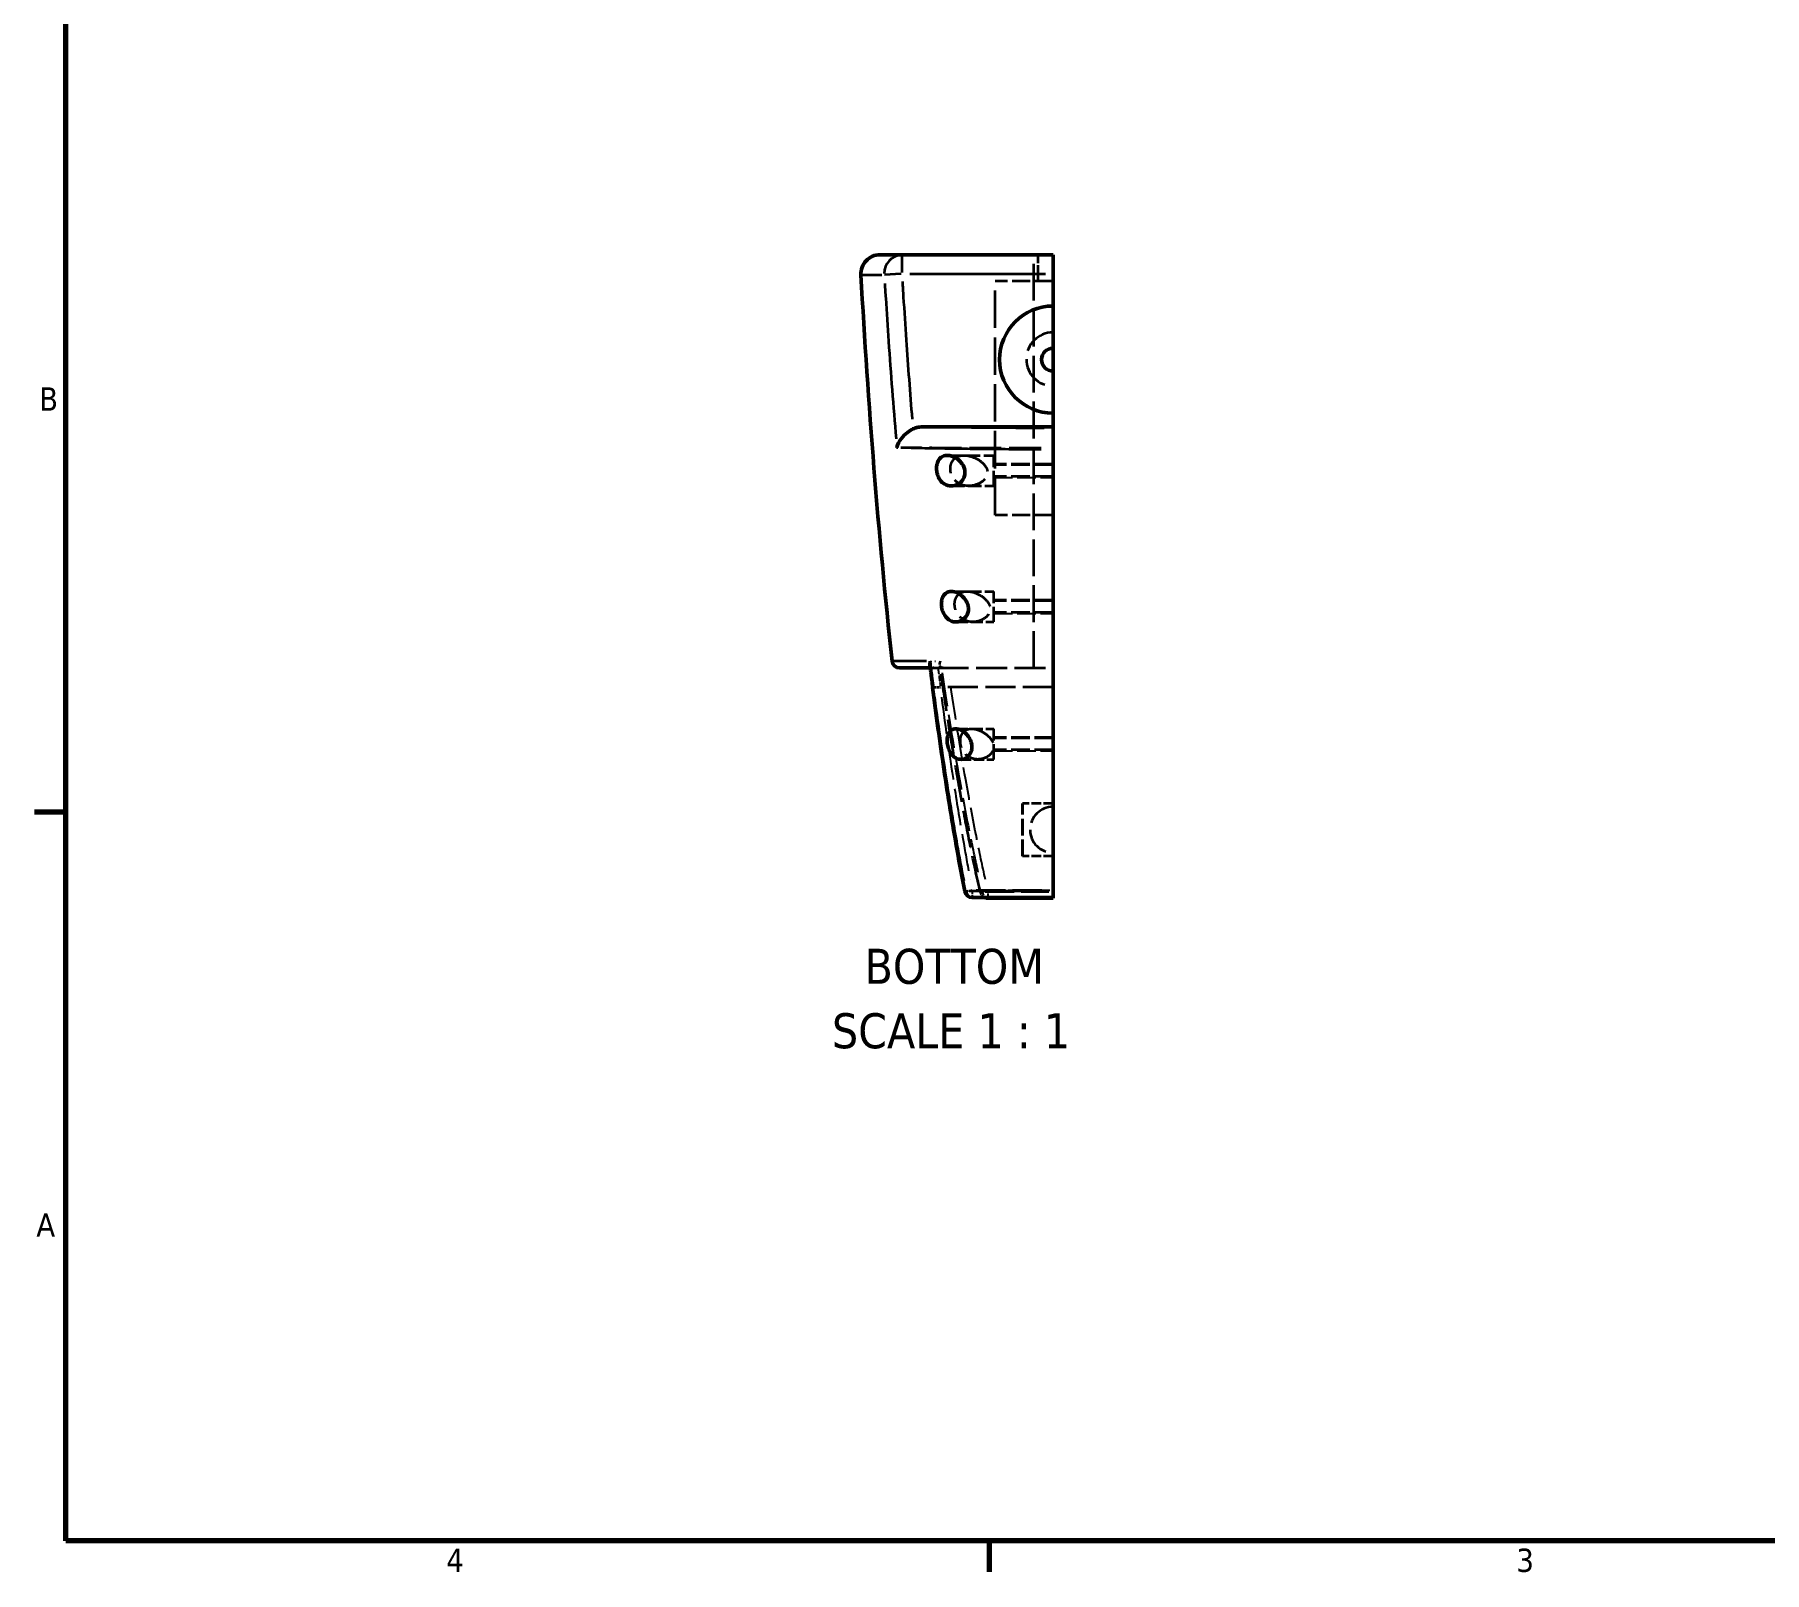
# Model space of a CAD drawing. Header units: millimetres. Extents: x 25 to 1092, y 13 to 851.
# Drawn here: x 30 to 482, y 17.1 to 419.1 of the extents above; entities that cross this region are included whole.
import ezdxf

# ---------------------------------------------------------------- set-up
doc = ezdxf.new("R2010")
doc.units = ezdxf.units.MM
doc.header["$LTSCALE"] = 50.8
doc.linetypes.add('DASHED', pattern=[0.2067, 0.1654, -0.0413])
for name, color, linetype, lineweight in [('Border (ANSI)', 7, 'Continuous', 70), ('Hidden (ANSI)', 7, 'DASHED', 35), ('Hidden Narrow (ANSI)', 7, 'DASHED', 25), ('Symbol (ANSI)', 7, 'Continuous', 25), ('Visible (ANSI)', 7, 'Continuous', 50), ('Visible Narrow (ANSI)', 7, 'Continuous', 35)]:
    doc.layers.add(name, color=color, linetype=linetype, lineweight=lineweight)
doc.styles.add('Label Text (ANSI)', font='tahoma.ttf')
doc.styles.add('Note Text (ANSI)', font='tahoma.ttf')

# ---------------------------------------------------------------- blocks, each defined once
blk = doc.blocks.new('Borders Default Border')
at = {"layer": 'Border (ANSI)'}
for p, q in [((0.75, 4.25), (0.59, 4.25)), ((5.5, 0.5), (5.5, 0.34))]:
    blk.add_line(p, q, dxfattribs=at)
at = {"layer": 'Border (ANSI)', "flags": 128}
blk.add_lwpolyline([(0.75, 0.5), (0.75, 16.5), (21.25, 16.5), (21.25, 0.5), (0.75, 0.5)], dxfattribs=at)
at = {"layer": 'Border (ANSI)', "char_height": 0.12, "attachment_point": 7, "style": 'Note Text (ANSI)'}
for s, insert in [('B', (0.6134, 6.315)), ('A', (0.599, 2.065)), ('4', (2.7081, 0.34)), ('3', (8.2127, 0.3375))]:
    blk.add_mtext(s, dxfattribs=dict(at, insert=insert))

msp = doc.modelspace()

# ---------------------------------------------------------------- linework, layer by layer
at = {"layer": 'Hidden (ANSI)', "ltscale": 1.142818}
msp.add_line((291.11, 253.56), (291.11, 361.56), dxfattribs=at)
at = {"layer": 'Hidden (ANSI)', "ltscale": 0.258609}
msp.add_line((292.11, 361.56), (292.11, 354.66), dxfattribs=at)
at = {"layer": 'Hidden (ANSI)', "ltscale": 1.165674}
msp.add_line((281.01, 293.46), (281.01, 354.66), dxfattribs=at)
at = {"layer": 'Hidden (ANSI)', "ltscale": 0.56606}
for p, q in [((296.11, 354.66), (281.01, 354.66)), ((296.11, 293.46), (281.01, 293.46))]:
    msp.add_line(p, q, dxfattribs=at)
at = {"layer": 'Hidden (ANSI)', "ltscale": 1.081891}
msp.add_line((296.11, 316.56), (262.03, 316.56), dxfattribs=at)
at = {"layer": 'Hidden (ANSI)', "ltscale": 0.453935}
msp.add_line((268.52, 309.13), (280.63, 309.13), dxfattribs=at)
at = {"layer": 'Hidden (ANSI)', "ltscale": 0.471064}
for p, q in [((280.63, 301.13), (280.63, 309.13)), ((280.63, 265.57), (280.63, 273.57)), ((280.63, 229.66), (280.63, 237.66))]:
    msp.add_line(p, q, dxfattribs=at)
at = {"layer": 'Hidden (ANSI)', "ltscale": 0.580428}
for p, q in [((296.11, 306.63), (280.63, 306.63)), ((296.11, 303.63), (280.63, 303.63)), ((296.11, 271.07), (280.63, 271.07)), ((296.11, 268.07), (280.63, 268.07)), ((296.11, 235.16), (280.63, 235.16)), ((296.11, 232.16), (280.63, 232.16))]:
    msp.add_line(p, q, dxfattribs=at)
at = {"layer": 'Hidden (ANSI)', "ltscale": 0.416521}
msp.add_line((269.52, 301.13), (280.63, 301.13), dxfattribs=at)
at = {"layer": 'Hidden (ANSI)', "ltscale": 0.415675}
msp.add_line((269.54, 273.57), (280.63, 273.57), dxfattribs=at)
at = {"layer": 'Hidden (ANSI)', "ltscale": 0.371843}
msp.add_line((270.71, 265.57), (280.63, 265.57), dxfattribs=at)
at = {"layer": 'Hidden (ANSI)', "ltscale": 0.062701}
msp.add_line((264.04, 253.56), (264.76, 253.56), dxfattribs=at)
at = {"layer": 'Hidden (ANSI)', "ltscale": 0.014048}
msp.add_line((264.93, 253.56), (264.76, 253.56), dxfattribs=at)
at = {"layer": 'Hidden (ANSI)', "ltscale": 0.044425}
msp.add_line((264.93, 253.56), (266.05, 253.56), dxfattribs=at)
at = {"layer": 'Hidden (ANSI)', "ltscale": 0.954226}
msp.add_line((266.05, 253.56), (296.11, 253.56), dxfattribs=at)
at = {"layer": 'Hidden (ANSI)', "ltscale": 0.080759}
msp.add_line((264.93, 248.56), (266.7, 248.56), dxfattribs=at)
at = {"layer": 'Hidden (ANSI)', "ltscale": 0.933602}
msp.add_line((296.11, 248.56), (266.7, 248.56), dxfattribs=at)
at = {"layer": 'Hidden (ANSI)', "ltscale": 0.371646}
msp.add_line((270.71, 237.66), (280.63, 237.66), dxfattribs=at)
at = {"layer": 'Hidden (ANSI)', "ltscale": 0.322903}
msp.add_line((272.01, 229.66), (280.63, 229.66), dxfattribs=at)
at = {"layer": 'Hidden (ANSI)', "ltscale": 0.517318}
for p, q in [((288.11, 204.36), (288.11, 218.16)), ((288.21, 204.36), (288.21, 218.16))]:
    msp.add_line(p, q, dxfattribs=at)
at = {"layer": 'Hidden (ANSI)', "ltscale": 0.003649}
for p, q in [((288.21, 218.16), (288.11, 218.16)), ((288.21, 204.36), (288.11, 204.36))]:
    msp.add_line(p, q, dxfattribs=at)
at = {"layer": 'Hidden (ANSI)', "ltscale": 0.296103}
for p, q in [((296.11, 218.16), (288.21, 218.16)), ((296.11, 204.36), (288.21, 204.36))]:
    msp.add_line(p, q, dxfattribs=at)
at = {"layer": 'Hidden (ANSI)', "ltscale": 1.044938}
msp.add_arc((296.14, 334.26), 7, 90.1911, 269.8089, dxfattribs=at)
at = {"layer": 'Hidden (ANSI)', "ltscale": 0.897567}
msp.add_arc((296.11, 211.26), 6, 90, 270, dxfattribs=at)
at = {"layer": 'Hidden (ANSI)', "ltscale": 0.06793}
msp.add_arc((279.08, 195.37), 2, 192.9464, 244.9256, dxfattribs=at)
at = {"layer": 'Hidden (ANSI)', "ltscale": 0.094788}
msp.add_open_spline([(259.58, 316.03), (259.64, 316.06), (259.7, 316.08), (260.47, 316.41), (261.25, 316.56), (262.03, 316.56)], degree=3, knots=[-0.2536068, -0.2536068, -0.2536068, -0.2536068, -0.2340105, -0.2340105, 0, 0, 0, 0], dxfattribs=at)
at = {"layer": 'Hidden (ANSI)', "ltscale": 0.28457}
msp.add_open_spline([(259.58, 316.03), (259.03, 315.78), (258.52, 315.46), (257.45, 314.63), (256.92, 314.08), (255.92, 312.76), (255.51, 311.96), (255.29, 311.17), (255.29, 311.17), (255.29, 311.16)], degree=3, knots=[0, 0, 0, 0, 0.1798555, 0.1798555, 0.4228128, 0.4228128, 0.7519797, 0.7519797, 0.7533765, 0.7533765, 0.7533765, 0.7533765], dxfattribs=at)
at = {"layer": 'Hidden (ANSI)', "ltscale": 1.039468}
msp.add_open_spline([(272.06, 309.06), (271.87, 309.02), (271.69, 308.98), (270.98, 308.74), (270.53, 308.46), (269.91, 307.8), (269.68, 307.44), (269.4, 306.7), (269.32, 306.34), (269.26, 305.58), (269.29, 305.19), (269.45, 304.36), (269.61, 303.94), (270.06, 303.09), (270.4, 302.66), (271.35, 301.82), (272.01, 301.47), (273.59, 301.07), (274.51, 301.08), (276.28, 301.48), (277.11, 301.87), (278.14, 302.71), (278.46, 303.08), (278.82, 303.74), (278.92, 304.03), (279, 304.6), (278.99, 304.86), (278.88, 305.46), (278.75, 305.78), (278.31, 306.54), (277.92, 306.98), (276.72, 307.99), (275.8, 308.49), (273.87, 309.11), (272.91, 309.21), (272.06, 309.06)], degree=3, knots=[-3.538072, -3.538072, -3.538072, -3.538072, -3.460685, -3.460685, -3.229608, -3.229608, -3.05045, -3.05045, -2.910883, -2.910883, -2.768984, -2.768984, -2.604602, -2.604602, -2.395828, -2.395828, -2.127565, -2.127565, -1.816163, -1.816163, -1.499943, -1.499943, -1.301874, -1.301874, -1.176175, -1.176175, -1.067259, -1.067259, -0.930611, -0.930611, -0.704789, -0.704789, -0.353422, -0.353422, 0, 0, 0, 0], dxfattribs=at)
at = {"layer": 'Hidden (ANSI)', "ltscale": 1.021536}
msp.add_open_spline([(272.58, 273.42), (272.18, 273.3), (271.79, 273.11), (271.16, 272.56), (270.91, 272.23), (270.58, 271.5), (270.47, 271.13), (270.39, 270.39), (270.39, 270.03), (270.5, 269.24), (270.62, 268.82), (270.98, 267.96), (271.25, 267.51), (272.04, 266.62), (272.57, 266.23), (273.97, 265.62), (274.82, 265.52), (276.42, 265.67), (277.15, 265.91), (278.34, 266.57), (278.81, 266.97), (279.34, 267.69), (279.5, 268), (279.66, 268.58), (279.69, 268.83), (279.67, 269.38), (279.61, 269.65), (279.36, 270.34), (279.12, 270.72), (278.4, 271.61), (277.79, 272.12), (276.28, 273.03), (275.35, 273.38), (273.8, 273.61), (273.16, 273.59), (272.58, 273.42)], degree=3, knots=[-3.25784, -3.25784, -3.25784, -3.25784, -3.078455, -3.078455, -2.918085, -2.918085, -2.788369, -2.788369, -2.674113, -2.674113, -2.53527, -2.53527, -2.363679, -2.363679, -2.146466, -2.146466, -1.871458, -1.871458, -1.615851, -1.615851, -1.389155, -1.389155, -1.258465, -1.258465, -1.161969, -1.161969, -1.056797, -1.056797, -0.891129, -0.891129, -0.605581, -0.605581, -0.255669, -0.255669, 0, 0, 0, 0], dxfattribs=at)
at = {"layer": 'Hidden (ANSI)', "ltscale": 0.083639}
msp.add_open_spline([(263.92, 254.44), (263.95, 254.24), (264.01, 254.06), (264.22, 253.8), (264.34, 253.7), (264.62, 253.59), (264.77, 253.56), (264.93, 253.56)], degree=3, knots=[-0.2227776, -0.2227776, -0.2227776, -0.2227776, -0.1315002, -0.1315002, -0.0594108, -0.0594108, 0, 0, 0, 0], dxfattribs=at)
at = {"layer": 'Hidden (ANSI)', "ltscale": 0.131861}
msp.add_open_spline([(267.4, 253.56), (267.24, 253.56), (267.1, 253.59), (266.85, 253.71), (266.74, 253.8), (266.57, 254.08), (266.52, 254.28), (266.52, 254.74), (266.59, 255.03), (266.71, 255.32), (266.71, 255.32), (266.71, 255.32)], degree=3, knots=[-0.3527354, -0.3527354, -0.3527354, -0.3527354, -0.2920837, -0.2920837, -0.218479, -0.218479, -0.119912, -0.119912, 0, 0, 0.0008675, 0.0008675, 0.0008675, 0.0008675], dxfattribs=at)
at = {"layer": 'Hidden (ANSI)', "ltscale": 1.149104}
msp.add_open_spline([(277.13, 194.92), (276.23, 198.85), (275.39, 202.79), (273.79, 210.68), (273.03, 214.63), (271.58, 222.54), (270.89, 226.5), (269.56, 234.43), (268.92, 238.4), (267.69, 246.35), (267.1, 250.32), (266.53, 254.3)], degree=3, knots=[0.171511, 0.171511, 0.171511, 0.171511, 1.374759, 1.374759, 2.578008, 2.578008, 3.781256, 3.781256, 4.984505, 4.984505, 6.187753, 6.187753, 6.187753, 6.187753], dxfattribs=at)
at = {"layer": 'Hidden (ANSI)', "ltscale": 0.998507}
msp.add_open_spline([(273.44, 237.36), (273.29, 237.29), (273.15, 237.2), (272.69, 236.85), (272.43, 236.53), (272.1, 235.84), (271.99, 235.5), (271.88, 234.76), (271.88, 234.39), (271.96, 233.59), (272.06, 233.18), (272.37, 232.3), (272.61, 231.86), (273.26, 230.98), (273.72, 230.56), (274.91, 229.87), (275.65, 229.67), (277.16, 229.66), (277.89, 229.83), (278.99, 230.36), (279.4, 230.64), (280.01, 231.26), (280.25, 231.59), (280.51, 232.22), (280.57, 232.47), (280.62, 232.99), (280.6, 233.23), (280.49, 233.81), (280.37, 234.12), (279.97, 234.89), (279.61, 235.34), (278.57, 236.32), (277.83, 236.81), (276.32, 237.47), (275.57, 237.66), (274.37, 237.67), (273.88, 237.58), (273.44, 237.36)], degree=3, knots=[-3.467375, -3.467375, -3.467375, -3.467375, -3.395443, -3.395443, -3.218638, -3.218638, -3.075479, -3.075479, -2.942629, -2.942629, -2.794383, -2.794383, -2.605932, -2.605932, -2.359111, -2.359111, -2.051211, -2.051211, -1.754879, -1.754879, -1.540704, -1.540704, -1.365017, -1.365017, -1.256684, -1.256684, -1.15863, -1.15863, -1.028123, -1.028123, -0.810215, -0.810215, -0.502706, -0.502706, -0.213952, -0.213952, 0, 0, 0, 0], dxfattribs=at)
at = {"layer": 'Hidden Narrow (ANSI)', "ltscale": 0.580428}
for p, q in [((296.11, 306.9), (280.63, 306.9)), ((280.63, 303.36), (296.11, 303.36)), ((296.11, 271.34), (280.63, 271.34)), ((280.63, 267.8), (296.11, 267.8)), ((296.11, 235.43), (280.63, 235.43)), ((280.63, 231.89), (296.11, 231.89))]:
    msp.add_line(p, q, dxfattribs=at)
at = {"layer": 'Hidden Narrow (ANSI)', "ltscale": 0.065265}
msp.add_line((273.44, 195.25), (274.9, 195.54), dxfattribs=at)
at = {"layer": 'Hidden Narrow (ANSI)', "ltscale": 0.105912}
for p, q in [((275, 195.4), (275, 193.57)), ((277.14, 194.92), (278.93, 195.34))]:
    msp.add_line(p, q, dxfattribs=at)
at = {"layer": 'Hidden Narrow (ANSI)', "ltscale": 0.904784}
msp.add_line((276.06, 195.56), (295.06, 195.56), dxfattribs=at)
at = {"layer": 'Hidden Narrow (ANSI)', "ltscale": 0.076377}
msp.add_line((279.08, 195.26), (279.08, 193.61), dxfattribs=at)
at = {"layer": 'Hidden Narrow (ANSI)', "ltscale": 0.574551}
msp.add_line((295.26, 195.37), (279.93, 195.37), dxfattribs=at)
at = {"layer": 'Hidden Narrow (ANSI)', "ltscale": 0.094862}
msp.add_ellipse((279.08, 195.37), major_axis=(0, -2), ratio=0.718673, start_param=4.946474, end_param=6.212832, dxfattribs=at)
at = {"layer": 'Hidden Narrow (ANSI)', "ltscale": 0.000260864}
msp.add_open_spline([(259.58, 316.04), (259.58, 316.04), (259.58, 316.03), (259.58, 316.03)], degree=3, dxfattribs=at)
at = {"layer": 'Hidden Narrow (ANSI)', "ltscale": 0.001786}
msp.add_open_spline([(255.29, 311.16), (255.29, 311.18), (255.29, 311.2), (255.28, 311.21)], degree=3, dxfattribs=at)
at = {"layer": 'Hidden Narrow (ANSI)', "ltscale": 0.993041}
msp.add_open_spline([(293.02, 311.06), (290.22, 311.06), (287.46, 311.07), (282.35, 311.08), (279.97, 311.09), (275.57, 311.1), (273.53, 311.11), (271.65, 311.11), (269.08, 311.12), (266.81, 311.13), (262.75, 311.14), (260.97, 311.15), (258.26, 311.15), (257.23, 311.16), (256.3, 311.16)], degree=3, knots=[-17.279079, -17.279079, -17.279079, -17.279079, -16.569499, -16.569499, -15.877357, -15.877357, -15.185216, -15.185216, -15.185216, -14.236648, -14.236648, -13.288086, -13.288086, -12.601775, -12.601775, -12.601775, -12.601775], dxfattribs=at)
at = {"layer": 'Hidden Narrow (ANSI)', "ltscale": 1.063784}
msp.add_open_spline([(254.09, 255.34), (254.09, 255.34), (254.09, 255.34), (254.09, 255.34), (254.24, 255.34), (254.91, 255.34), (257.37, 255.34), (259.15, 255.34), (262.72, 255.33), (263.98, 255.33), (265.39, 255.33)], degree=3, knots=[-8.056175, -8.056175, -8.056175, -8.056175, -8.041338, -8.041338, -8.041338, -6.267166, -6.267166, -4.492995, -4.492995, -3.689343, -3.689343, -3.689343, -3.689343], dxfattribs=at)
at = {"layer": 'Hidden Narrow (ANSI)', "ltscale": 0.170042}
msp.add_open_spline([(266.08, 253.31), (266.16, 252.72), (266.24, 252.13), (266.31, 251.54), (266.43, 250.63), (266.55, 249.72), (266.67, 248.81)], degree=3, knots=[10.8859865, 10.8859865, 10.8859865, 10.8859865, 11.0646404, 11.0646404, 11.0646404, 11.3397707, 11.3397707, 11.3397707, 11.3397707], dxfattribs=at)
at = {"layer": 'Hidden Narrow (ANSI)', "ltscale": 1.05053}
msp.add_open_spline([(267.15, 252.29), (268.54, 242.85), (270.05, 233.43), (271.73, 224.03), (272.65, 218.9), (273.62, 213.77), (275.4, 205.11), (276.16, 201.57), (276.97, 198.03)], degree=3, knots=[-5.980832, -5.980832, -5.980832, -5.980832, -3.122693, -3.122693, -3.122693, -1.561346, -1.561346, -0.477265, -0.477265, -0.477265, -0.477265], dxfattribs=at)
at = {"layer": 'Hidden Narrow (ANSI)', "ltscale": 1.013629}
msp.add_open_spline([(278.43, 198.25), (277.64, 201.81), (276.89, 205.38), (275.16, 214.07), (274.21, 219.18), (273.31, 224.31), (271.77, 233.06), (270.38, 241.84), (269.09, 250.63)], degree=3, knots=[0.467163, 0.467163, 0.467163, 0.467163, 1.561346, 1.561346, 3.122693, 3.122693, 3.122693, 5.788899, 5.788899, 5.788899, 5.788899], dxfattribs=at)
at = {"layer": 'Hidden Narrow (ANSI)', "ltscale": 1.149993}
msp.add_open_spline([(266.97, 245.9), (268.04, 237.81), (269.19, 229.73), (270.45, 221.67), (271.18, 216.99), (271.95, 212.32), (273.32, 204.5), (273.89, 201.34), (274.49, 198.19)], degree=3, knots=[11.633382, 11.633382, 11.633382, 11.633382, 14.081111, 14.081111, 14.081111, 15.501638, 15.501638, 16.463532, 16.463532, 16.463532, 16.463532], dxfattribs=at)
at = {"layer": 'Hidden Narrow (ANSI)', "ltscale": 0.899099}
msp.add_open_spline([(278.39, 195.04), (278.91, 195.04), (279.44, 195.04), (281.43, 195.03), (282.98, 195.03), (284.65, 195.02), (285.97, 195.02), (287.38, 195.01), (290.82, 195), (292.92, 195), (295.04, 195)], degree=3, knots=[-1.842676, -1.842676, -1.842676, -1.842676, -1.636113, -1.636113, -1.101518, -1.101518, -1.101518, -0.674658, -0.674658, -0.096983, -0.096983, -0.096983, -0.096983], dxfattribs=at)
at = {"layer": 'Visible (ANSI)'}
for p, q in [((256.71, 361.56), (250.91, 361.56)), ((296.11, 361.56), (256.71, 361.56)), ((296.11, 361.56), (296.11, 356.56)), ((296.11, 356.56), (296.11, 348.16)), ((296.11, 348.16), (296.11, 337.16)), ((296.11, 337.16), (296.11, 331.16)), ((296.11, 331.16), (296.11, 320.16)), ((296.11, 316.56), (262.01, 316.56)), ((296.11, 320.16), (296.11, 316.56)), ((296.11, 316.56), (296.11, 316.25)), ((296.11, 310.75), (296.11, 316.25)), ((296.11, 195.18), (296.11, 310.75)), ((256.05, 253.56), (264.04, 253.56)), ((264.84, 248.56), (264.6, 248.56)), ((264.84, 248.56), (264.93, 248.56)), ((296.11, 193.56), (296.11, 195.18)), ((275, 193.56), (296.11, 193.56)), ((279.08, 193.37), (296.11, 193.37)), ((296.11, 193.56), (296.11, 193.37))]:
    msp.add_line(p, q, dxfattribs=at)
for centre, radius, start, end in [((250.91, 356.56), 5, 90, 183.1591), ((296.14, 334.16), 14, 90.0963, 269.9037), ((296.12, 334.16), 3, 90.2121, 269.7879), ((256.05, 255.56), 2, 186.1832, 270), ((275, 195.56), 2, 191.0986, 270), ((279.08, 195.37), 2, 244.9256, 270)]:
    msp.add_arc(centre, radius, start, end, dxfattribs=at)
msp.add_open_spline([(254.06, 255.34), (250.42, 288.9), (247.78, 322.58), (245.91, 356.28)], degree=3, dxfattribs=at)
for points, knots in [([(262.01, 316.56), (261.51, 316.56), (261.01, 316.5), (260.2, 316.29), (259.88, 316.18), (259.58, 316.04)], [-0.8604097, -0.8604097, -0.8604097, -0.8604097, -0.7110803, -0.7110803, -0.6104777, -0.6104777, -0.6104777, -0.6104777]), ([(259.58, 316.04), (259.03, 315.79), (258.52, 315.48), (257.44, 314.65), (256.91, 314.11), (255.91, 312.8), (255.51, 312), (255.29, 311.22), (255.28, 311.22), (255.28, 311.22)], [-0.7574116, -0.7574116, -0.7574116, -0.7574116, -0.5755807, -0.5755807, -0.3309444, -0.3309444, 0, 0, 0.0014052, 0.0014052, 0.0014052, 0.0014052]), ([(268.27, 309.12), (268.86, 309.16), (269.49, 309.04), (270.67, 308.52), (271.2, 308.16), (271.99, 307.41), (272.3, 307.03), (272.73, 306.29), (272.88, 305.94), (273.07, 305.24), (273.12, 304.9), (273.1, 304.19), (273.04, 303.84), (272.77, 303.09), (272.54, 302.72), (271.91, 301.98), (271.43, 301.63), (270.3, 301.16), (269.65, 301.07), (268.47, 301.24), (267.92, 301.47), (267.07, 302.12), (266.75, 302.47), (266.24, 303.26), (266.06, 303.65), (265.79, 304.48), (265.71, 304.89), (265.65, 305.73), (265.66, 306.15), (265.81, 306.97), (265.94, 307.36), (266.34, 308.09), (266.61, 308.4), (267.33, 308.92), (267.79, 309.08), (268.27, 309.12)], [-3.075731, -3.075731, -3.075731, -3.075731, -2.806926, -2.806926, -2.561717, -2.561717, -2.387307, -2.387307, -2.259007, -2.259007, -2.143888, -2.143888, -2.018596, -2.018596, -1.853428, -1.853428, -1.618632, -1.618632, -1.346833, -1.346833, -1.102059, -1.102059, -0.926608, -0.926608, -0.784594, -0.784594, -0.658739, -0.658739, -0.531035, -0.531035, -0.389793, -0.389793, -0.220686, -0.220686, 0, 0, 0, 0]), ([(268.81, 273.47), (269.28, 273.61), (269.8, 273.6), (270.9, 273.33), (271.5, 273.03), (272.45, 272.29), (272.83, 271.91), (273.39, 271.13), (273.6, 270.76), (273.89, 270.01), (273.98, 269.63), (274.03, 268.89), (274.01, 268.55), (273.86, 267.84), (273.71, 267.49), (273.27, 266.77), (272.93, 266.42), (272.06, 265.82), (271.5, 265.62), (270.34, 265.53), (269.75, 265.66), (268.8, 266.19), (268.42, 266.51), (267.82, 267.25), (267.58, 267.65), (267.23, 268.48), (267.11, 268.89), (266.96, 269.75), (266.93, 270.17), (266.97, 271.01), (267.05, 271.41), (267.31, 272.18), (267.51, 272.52), (268.04, 273.11), (268.4, 273.35), (268.81, 273.47)], [-3.033748, -3.033748, -3.033748, -3.033748, -2.799283, -2.799283, -2.537435, -2.537435, -2.347462, -2.347462, -2.209977, -2.209977, -2.08406, -2.08406, -1.968839, -1.968839, -1.826866, -1.826866, -1.629655, -1.629655, -1.385858, -1.385858, -1.127582, -1.127582, -0.937554, -0.937554, -0.781654, -0.781654, -0.645526, -0.645526, -0.513223, -0.513223, -0.370666, -0.370666, -0.205049, -0.205049, 0, 0, 0, 0]), ([(264.05, 255.34), (264.05, 255.34), (264.05, 255.33), (263.94, 255.03), (263.89, 254.74), (263.92, 254.46), (263.92, 254.45), (263.92, 254.44)], [-0.3528563, -0.3528563, -0.3528563, -0.3528563, -0.3519917, -0.3519917, -0.2285953, -0.2285953, -0.2227776, -0.2227776, -0.2227776, -0.2227776]), ([(263.92, 254.44), (263.97, 254.04), (264.02, 253.65), (264.13, 252.87), (264.18, 252.48), (264.28, 251.69), (264.33, 251.3), (264.43, 250.52), (264.48, 250.13), (264.58, 249.34), (264.63, 248.95), (264.69, 248.56)], [10.7468685, 10.7468685, 10.7468685, 10.7468685, 10.8652303, 10.8652303, 10.9835922, 10.9835922, 11.101954, 11.101954, 11.2203158, 11.2203158, 11.3386777, 11.3386777, 11.3386777, 11.3386777]), ([(264.6, 248.56), (265.06, 244.99), (265.55, 241.42), (266.54, 234.29), (267.06, 230.72), (268.12, 223.6), (268.68, 220.04), (269.83, 212.92), (270.43, 209.37), (271.69, 202.26), (272.34, 198.72), (273.04, 195.17)], [11.338791, 11.338791, 11.338791, 11.338791, 12.417408, 12.417408, 13.496024, 13.496024, 14.574641, 14.574641, 15.653257, 15.653257, 16.731874, 16.731874, 16.731874, 16.731874]), ([(269.63, 237.36), (269.93, 237.55), (270.26, 237.64), (271.13, 237.68), (271.69, 237.53), (272.7, 236.98), (273.16, 236.62), (273.88, 235.83), (274.16, 235.44), (274.59, 234.62), (274.74, 234.21), (274.91, 233.43), (274.94, 233.09), (274.9, 232.4), (274.84, 232.07), (274.6, 231.35), (274.39, 231), (273.82, 230.31), (273.4, 230.01), (272.44, 229.64), (271.91, 229.61), (270.95, 229.85), (270.53, 230.07), (269.81, 230.7), (269.51, 231.06), (269.02, 231.91), (268.82, 232.38), (268.56, 233.32), (268.48, 233.78), (268.43, 234.66), (268.46, 235.08), (268.6, 235.87), (268.72, 236.23), (269.09, 236.9), (269.34, 237.17), (269.63, 237.36)], [-2.875457, -2.875457, -2.875457, -2.875457, -2.701943, -2.701943, -2.443889, -2.443889, -2.22505, -2.22505, -2.06629, -2.06629, -1.928377, -1.928377, -1.820679, -1.820679, -1.707921, -1.707921, -1.553401, -1.553401, -1.339558, -1.339558, -1.102167, -1.102167, -0.898251, -0.898251, -0.73008, -0.73008, -0.572911, -0.572911, -0.436891, -0.436891, -0.307786, -0.307786, -0.168183, -0.168183, 0, 0, 0, 0])]:
    msp.add_open_spline(points, degree=3, knots=knots, dxfattribs=at)
at = {"layer": 'Visible Narrow (ANSI)'}
for p, q in [((256.71, 356.95), (256.71, 361.54)), ((256.4, 356.54), (252.11, 356.28)), ((258.68, 356.56), (294.14, 356.56)), ((273.04, 195.18), (273.35, 195.24)), ((279.08, 193.54), (279.08, 193.37))]:
    msp.add_line(p, q, dxfattribs=at)
for centre, major_axis, ratio, start_param, end_param in [((256.71, 356.56), (0, 5), 0.942435, 0.081404, 1.546678), ((275, 195.56), (0, -2), 0.819006, 4.942265, 6.212611)]:
    msp.add_ellipse(centre, major_axis=major_axis, ratio=ratio, start_param=start_param, end_param=end_param, dxfattribs=at)
for points, knots in [([(245.93, 356.28), (246.03, 356.28), (246.61, 356.28), (248.58, 356.28), (249.8, 356.28), (251.39, 356.27)], [-9.125147, -9.125147, -9.125147, -9.125147, -7.350007, -7.350007, -5.916536, -5.916536, -5.916536, -5.916536]), ([(252.14, 354.02), (252.22, 352.76), (252.3, 351.51), (252.62, 346.49), (252.87, 342.72), (253.13, 338.95), (253.72, 330.46), (254.37, 321.96), (255.09, 313.47)], [-15.958592, -15.958592, -15.958592, -15.958592, -15.582026, -15.582026, -14.451601, -14.451601, -14.451601, -11.903017, -11.903017, -11.903017, -11.903017]), ([(259.37, 318.56), (258.81, 325.46), (258.3, 332.37), (257.82, 339.27), (257.57, 343.03), (257.32, 346.79), (256.99, 351.89), (256.91, 353.22), (256.83, 354.56)], [12.374453, 12.374453, 12.374453, 12.374453, 14.451601, 14.451601, 14.451601, 15.582026, 15.582026, 15.983404, 15.983404, 15.983404, 15.983404]), ([(293.79, 316.25), (291.53, 316.26), (289.3, 316.26), (285.03, 316.28), (282.99, 316.29), (279.14, 316.32), (277.34, 316.33), (275.65, 316.35), (273.36, 316.37), (271.29, 316.4), (267.55, 316.45), (265.89, 316.48), (263.92, 316.52), (263.45, 316.53), (263.01, 316.54)], [0.232956, 0.232956, 0.232956, 0.232956, 0.913344, 0.913344, 1.592797, 1.592797, 2.27225, 2.27225, 2.27225, 3.198037, 3.198037, 4.123818, 4.123818, 4.426169, 4.426169, 4.426169, 4.426169]), ([(256.3, 311.19), (257.4, 311.16), (258.64, 311.13), (261.62, 311.06), (263.42, 311.03), (267.48, 310.96), (269.76, 310.93), (272.32, 310.9), (274.2, 310.87), (276.23, 310.85), (280.63, 310.81), (282.99, 310.79), (287.9, 310.77), (290.44, 310.76), (293.02, 310.75)], [-4.935176, -4.935176, -4.935176, -4.935176, -4.123818, -4.123818, -3.198037, -3.198037, -2.27225, -2.27225, -2.27225, -1.592797, -1.592797, -0.913344, -0.913344, -0.259746, -0.259746, -0.259746, -0.259746]), ([(263.02, 255.34), (261.97, 255.34), (261.03, 255.34), (257.9, 255.34), (256.32, 255.34), (254.59, 255.35), (254.18, 255.35), (254.08, 255.34)], [-12.427182, -12.427182, -12.427182, -12.427182, -11.740359, -11.740359, -9.890851, -9.890851, -8.516061, -8.516061, -8.516061, -8.516061]), ([(264.89, 248.9), (264.78, 249.7), (264.67, 250.51), (264.57, 251.31), (264.41, 252.54), (264.25, 253.77), (264.09, 255)], [-11.3077443, -11.3077443, -11.3077443, -11.3077443, -11.0646404, -11.0646404, -11.0646404, -10.6932944, -10.6932944, -10.6932944, -10.6932944]), ([(272.86, 197.89), (272.25, 201.05), (271.66, 204.2), (270.27, 212.04), (269.49, 216.72), (268.75, 221.41), (267.47, 229.55), (266.29, 237.72), (265.2, 245.89)], [-16.462378, -16.462378, -16.462378, -16.462378, -15.501638, -15.501638, -14.081111, -14.081111, -14.081111, -11.611447, -11.611447, -11.611447, -11.611447]), ([(294.69, 195.18), (294.4, 195.18), (294.1, 195.18), (291.08, 195.18), (288.44, 195.19), (284.52, 195.2), (283.1, 195.2), (281.76, 195.21), (279.28, 195.22), (277.12, 195.23), (274.86, 195.24), (274.51, 195.24), (274.17, 195.24)], [-13.786553, -13.786553, -13.786553, -13.786553, -13.706737, -13.706737, -12.959295, -12.959295, -12.492143, -12.492143, -12.492143, -11.623932, -11.623932, -11.461381, -11.461381, -11.461381, -11.461381])]:
    msp.add_open_spline(points, degree=3, knots=knots, dxfattribs=at)
msp.add_open_spline([(259.53, 316.53), (259.55, 316.38), (259.56, 316.22), (259.57, 316.07)], degree=3, dxfattribs=at)

# ---------------------------------------------------------------- block references
at = {"xscale": 50.8, "yscale": 50.8, "zscale": 50.8}
msp.add_blockref('Borders Default Border', (0, 0), dxfattribs=at)

# ---------------------------------------------------------------- texts
at = {"layer": 'Symbol (ANSI)', "char_height": 9.144, "attachment_point": 7, "style": 'Label Text (ANSI)'}
for s, insert in [('BOTTOM', (246.86, 170.83)), ('SCALE 1 : 1', (238.35, 153.98))]:
    msp.add_mtext(s, dxfattribs=dict(at, insert=insert))

doc.saveas('drawing.dxf')
